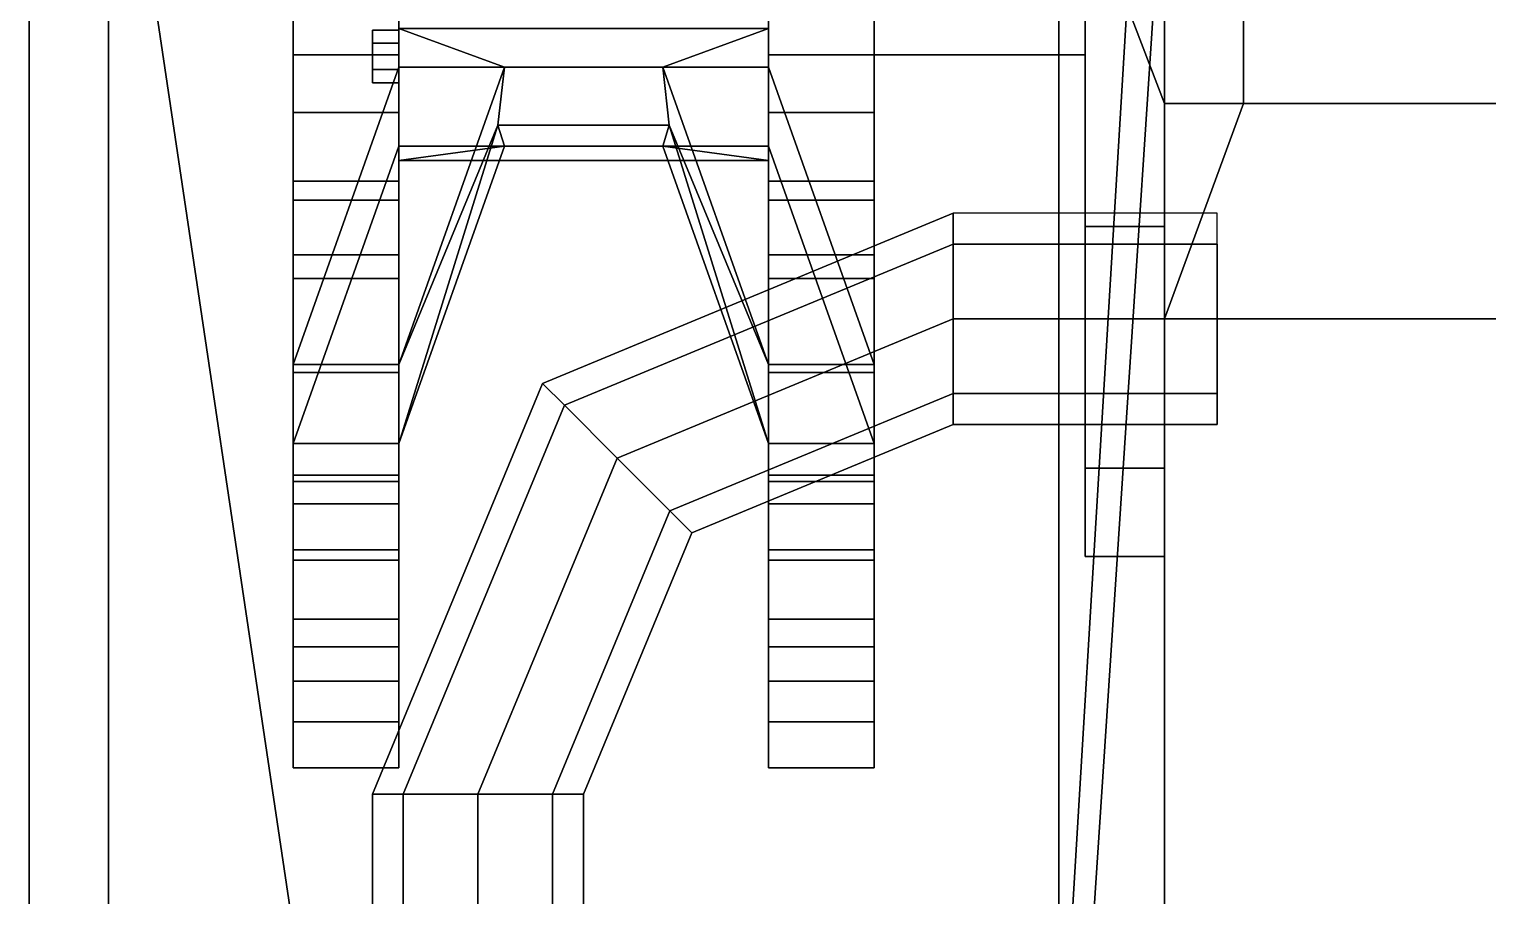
# Model space of a CAD drawing. Header units: millimetres. Extents: x -1.3 to 1.3, y -3.1 to 16.4.
# Drawn here: x -1.25 to -0.698, y 2.372 to 2.7 of the extents above; entities that cross this region are included whole.
import ezdxf

# ---------------------------------------------------------------- set-up
doc = ezdxf.new("R2010")
doc.units = ezdxf.units.MM
for name, color, linetype in [('fenders', 6, 'Continuous'), ('tracks', 3, 'Continuous'), ('wheels', 2, 'Continuous')]:
    doc.layers.add(name, color=color, linetype=linetype)

msp = doc.modelspace()

# ---------------------------------------------------------------- linework, layer by layer
for points in [[(-0.82, 2.59, 0.45), (-0.82, -2.5, 0.45), (-0.82, 2.94494, 1.07), (-0.82, 3.07, 0.75)], [(-0.85, 2.625, 0.94651), (-0.85, 2.96651, 0.855), (-0.85, 3, 0.73), (-0.85, 2.53349, 0.855)], [(-0.85, 2.53349, 0.855), (-0.85, 3, 0.73), (-0.85, 2.96651, 0.605), (-0.85, 2.5, 0.73)], [(-0.79, 2.99236, 0.70147), (-0.79, 2.67161, 0.50101), (-0.79, 2.875, 0.51349), (-0.79, 2.96651, 0.605)], [(0.79, 2.99236, 0.70147), (0.79, 2.67161, 0.50101), (-0.79, 2.67161, 0.50101), (-0.79, 2.99236, 0.70147)], [(-0.85, 2.5, 0.73), (-0.85, 2.96651, 0.605), (-0.85, 2.875, 0.51349), (-0.85, 2.53349, 0.605)], [(-0.85, 2.75, 0.98), (-0.85, 2.875, 0.94651), (-0.85, 2.96651, 0.855), (-0.85, 2.625, 0.94651)], [(-0.94, 0.95, 1.63), (-0.82, 2.77104, 1.51499), (-0.82, 2.94494, 1.07), (-0.94, 0.95, 1.07)], [(-0.82, -2.5, 0.45), (-0.82, -2.5, 0.45), (-0.82, 0.22, 1.07), (-0.82, 2.94494, 1.07)], [(-0.85, 2.53349, 0.605), (-0.85, 2.875, 0.51349), (-0.85, 2.75, 0.48), (-0.85, 2.625, 0.51349)], [(-0.79, 2.875, 0.51349), (-0.79, 2.875, 0.51349), (-0.79, 2.67161, 0.50101), (-0.79, 2.75, 0.48)], [(-0.05, 0.93176, 1.73113), (-0.05, 2.73, 1.62), (-0.82, 2.77104, 1.51499), (-0.94, 0.95, 1.63)], [(-0.82, 2.625, 0.94651), (-0.82, 2.75, 0.98), (-0.85, 2.75, 0.98), (-0.85, 2.625, 0.94651)], [(-0.82, 2.67161, 0.50101), (-0.82, 2.625, 0.51349), (-0.85, 2.625, 0.51349), (-0.85, 2.75, 0.48)], [(-0.79, 2.75, 0.48), (-0.79, 2.67161, 0.50101), (-0.82, 2.67161, 0.50101), (-0.85, 2.75, 0.48)], [(-0.79, 2.67161, 0.50101), (-0.82, 2.59, 0.45), (-0.82, 2.59, 0.45), (-0.82, 2.67161, 0.50101)], [(0.79, 2.67161, 0.50101), (0.82, 2.59, 0.45), (-0.82, 2.59, 0.45), (-0.79, 2.67161, 0.50101)], [(-1.05556, 2.56556, 1.31), (-1.04728, 2.55728, 1.33828), (-0.9, 2.61828, 1.33828), (-0.9, 2.63, 1.31)], [(-1.04728, 2.55728, 1.28172), (-1.05556, 2.56556, 1.31), (-0.9, 2.63, 1.31), (-0.9, 2.61828, 1.28172)], [(-0.82, 2.53349, 0.855), (-0.82, 2.625, 0.94651), (-0.85, 2.625, 0.94651), (-0.85, 2.53349, 0.855)], [(-0.82, 2.625, 0.51349), (-0.82, 2.53349, 0.605), (-0.85, 2.53349, 0.605), (-0.85, 2.625, 0.51349)], [(-1.04728, 2.55728, 1.33828), (-1.02728, 2.53728, 1.35), (-0.9, 2.59, 1.35), (-0.9, 2.61828, 1.33828)], [(-1.02728, 2.53728, 1.27), (-1.04728, 2.55728, 1.28172), (-0.9, 2.61828, 1.28172), (-0.9, 2.59, 1.27)], [(-1.02728, 2.53728, 1.35), (-1.00728, 2.51728, 1.33828), (-0.9, 2.56172, 1.33828), (-0.9, 2.59, 1.35)], [(-1.00728, 2.51728, 1.28172), (-1.02728, 2.53728, 1.27), (-0.9, 2.59, 1.27), (-0.9, 2.56172, 1.28172)], [(0.82, 2.59, 0.45), (0.82, -2.5, 0.45), (-0.82, -2.5, 0.45), (-0.82, 2.59, 0.45)], [(-1.12, 2.41, 1.31), (-1.10828, 2.41, 1.33828), (-1.04728, 2.55728, 1.33828), (-1.05556, 2.56556, 1.31)], [(-1.10828, 2.41, 1.28172), (-1.12, 2.41, 1.31), (-1.05556, 2.56556, 1.31), (-1.04728, 2.55728, 1.28172)], [(-1.00728, 2.51728, 1.33828), (-0.99899, 2.50899, 1.31), (-0.9, 2.55, 1.31), (-0.9, 2.56172, 1.33828)], [(-0.99899, 2.50899, 1.31), (-1.00728, 2.51728, 1.28172), (-0.9, 2.56172, 1.28172), (-0.9, 2.55, 1.31)], [(-1.10828, 2.41, 1.33828), (-1.08, 2.41, 1.35), (-1.02728, 2.53728, 1.35), (-1.04728, 2.55728, 1.33828)], [(-1.08, 2.41, 1.27), (-1.10828, 2.41, 1.28172), (-1.04728, 2.55728, 1.28172), (-1.02728, 2.53728, 1.27)], [(-1.08, 2.41, 1.35), (-1.05172, 2.41, 1.33828), (-1.00728, 2.51728, 1.33828), (-1.02728, 2.53728, 1.35)], [(-1.05172, 2.41, 1.28172), (-1.08, 2.41, 1.27), (-1.02728, 2.53728, 1.27), (-1.00728, 2.51728, 1.28172)], [(-0.82, 2.5, 0.73), (-0.82, 2.53349, 0.855), (-0.85, 2.53349, 0.855), (-0.85, 2.5, 0.73)], [(-0.82, 2.53349, 0.605), (-0.82, 2.5, 0.73), (-0.85, 2.5, 0.73), (-0.85, 2.53349, 0.605)], [(-1.05172, 2.41, 1.33828), (-1.04, 2.41, 1.31), (-0.99899, 2.50899, 1.31), (-1.00728, 2.51728, 1.33828)], [(-1.04, 2.41, 1.31), (-1.05172, 2.41, 1.28172), (-1.00728, 2.51728, 1.28172), (-0.99899, 2.50899, 1.31)], [(-1.10828, 2.41, 1.33828), (-1.12, 2.41, 1.31), (-1.12, 2.31, 1.31), (-1.10828, 2.31, 1.33828)], [(-1.12, 2.41, 1.31), (-1.10828, 2.41, 1.28172), (-1.10828, 2.31, 1.28172), (-1.12, 2.31, 1.31)], [(-1.08, 2.41, 1.35), (-1.10828, 2.41, 1.33828), (-1.10828, 2.31, 1.33828), (-1.08, 2.31, 1.35)], [(-1.10828, 2.41, 1.28172), (-1.08, 2.41, 1.27), (-1.08, 2.31, 1.27), (-1.10828, 2.31, 1.28172)], [(-1.05172, 2.41, 1.33828), (-1.08, 2.41, 1.35), (-1.08, 2.31, 1.35), (-1.05172, 2.31, 1.33828)], [(-1.08, 2.41, 1.27), (-1.05172, 2.41, 1.28172), (-1.05172, 2.31, 1.28172), (-1.08, 2.31, 1.27)], [(-1.04, 2.41, 1.31), (-1.05172, 2.41, 1.33828), (-1.05172, 2.31, 1.33828), (-1.04, 2.31, 1.31)], [(-1.05172, 2.41, 1.28172), (-1.04, 2.41, 1.31), (-1.04, 2.31, 1.31), (-1.05172, 2.31, 1.28172)]]:
    msp.add_3dface(points)
at = {"layer": 'fenders'}
for points in [[(-0.94, 0.22, 1.07), (-0.94, 0.95, 1.07), (-1.25, 3.03, 1.07), (-1.25, 0.22, 1.07)], [(-0.94, 0.95, 1.07), (-0.82, 2.94494, 1.07), (-1.25, 3.03, 1.07)], [(-1.25, 0.22, 1.07), (-1.25, 3.03, 1.07), (-1.25, 3.03, 1.05), (-1.25, 0.22, 1.05)]]:
    msp.add_3dface(points, dxfattribs=at)
at = {"layer": 'tracks'}
for points in [[(-1.22, 2.95, 0.44), (-1.22, 2.1), (-1.22, 2.07, 0.05), (-1.22, 2.89, 0.48)], [(-0.86, 2.95, 0.44), (-0.86, 2.1), (-1.22, 2.1), (-1.22, 2.95, 0.44)], [(-0.86, 2.07, 0.05), (-0.86, 2.1), (-0.86, 2.95, 0.44), (-0.86, 2.89, 0.48)], [(-1.22, 2.89, 0.48), (-1.22, 2.07, 0.05), (-0.86, 2.07, 0.05), (-0.86, 2.89, 0.48)], [(-0.86, 1.66, 1.05), (-0.86, 2.83, 1.05), (-1.22, 2.83, 1.05), (-1.22, 1.66, 1.05)], [(-1.22, 1.66, 1.05), (-1.22, 2.83, 1.05), (-1.22, 2.83, 0.99), (-1.22, 1.66, 0.97)], [(-1.22, 1.66, 0.97), (-1.22, 2.83, 0.99), (-0.86, 2.83, 0.99), (-0.86, 1.66, 0.97)], [(-0.86, 2.83, 0.99), (-0.86, 2.83, 1.05), (-0.86, 1.66, 1.05), (-0.86, 1.66, 0.97)]]:
    msp.add_3dface(points, dxfattribs=at)
at = {"layer": 'wheels'}
for points in [[(-1.15, 2.69, 0.73), (-1.15, 2.81, 0.73), (-1.15, 2.78, 0.67804), (-1.15, 2.72, 0.67804)], [(-1.15, 2.72, 0.78196), (-1.15, 2.78, 0.78196), (-1.15, 2.81, 0.73), (-1.15, 2.69, 0.73)], [(-1.15, 2.72084, 0.4458), (-1.15, 2.66818, 0.45627), (-1.15, 2.72, 0.50804)], [(-1.11, 2.72084, 0.4458), (-1.11, 2.66818, 0.45627), (-1.15, 2.66818, 0.45627), (-1.15, 2.72084, 0.4458)], [(-1.15, 2.66818, 1.00373), (-1.15, 2.72084, 1.0142), (-1.15, 2.72, 0.95196), (-1.15, 2.635, 0.92919)], [(-1.11, 2.66818, 1.00373), (-1.11, 2.72084, 1.0142), (-1.15, 2.72084, 1.0142), (-1.15, 2.66818, 1.00373)], [(-1.15, 2.66818, 0.45627), (-1.15, 2.6143, 0.47859), (-1.15, 2.635, 0.53081), (-1.15, 2.72, 0.50804)], [(-1.11, 2.635, 0.53081), (-1.11, 2.72, 0.50804), (-1.15, 2.72, 0.50804), (-1.15, 2.635, 0.53081)], [(-1.11, 2.72, 0.67804), (-1.11, 2.69, 0.73), (-1.15, 2.69, 0.73), (-1.15, 2.72, 0.67804)], [(-1.11, 2.69, 0.73), (-1.11, 2.72, 0.78196), (-1.15, 2.72, 0.78196), (-1.15, 2.69, 0.73)], [(-1.11, 2.72, 0.95196), (-1.11, 2.635, 0.92919), (-1.15, 2.635, 0.92919), (-1.15, 2.72, 0.95196)], [(-1.11, 2.66818, 0.45627), (-1.11, 2.72084, 0.4458), (-1.11, 2.72, 0.50804), (-1.11, 2.635, 0.53081)], [(-1.11, 2.72084, 1.0142), (-1.11, 2.66818, 1.00373), (-1.11, 2.72, 0.95196)], [(-1.11, 2.72, 0.78196), (-1.11, 2.69, 0.73), (-1.11, 2.69438, 0.75634), (-1.11, 2.69938, 0.765)], [(-1.11, 2.7, 0.8166), (-1.11, 2.72, 0.78196), (-1.11, 2.69938, 0.765), (-1.11, 2.69438, 0.77366)], [(-1.11, 2.69, 0.73), (-1.11, 2.72, 0.67804), (-1.11, 2.69938, 0.695), (-1.11, 2.69438, 0.70366)], [(-1.11, 2.72, 0.67804), (-1.11, 2.7, 0.6434), (-1.11, 2.69438, 0.68634), (-1.11, 2.69938, 0.695)], [(-1.11, 2.66818, 1.00373), (-1.11, 2.6143, 0.98141), (-1.11, 2.635, 0.92919), (-1.11, 2.72, 0.95196)], [(-0.97, 2.72084, 0.4458), (-0.97, 2.66818, 0.45627), (-0.97, 2.72, 0.50804)], [(-0.97, 2.66818, 0.45627), (-0.97, 2.72084, 0.4458), (-0.93, 2.72084, 0.4458), (-0.93, 2.66818, 0.45627)], [(-0.97, 2.72084, 1.0142), (-0.97, 2.66818, 1.00373), (-0.93, 2.66818, 1.00373), (-0.93, 2.72084, 1.0142)], [(-0.97, 2.66818, 1.00373), (-0.97, 2.72084, 1.0142), (-0.97, 2.72, 0.95196), (-0.97, 2.635, 0.92919)], [(-0.97, 2.66818, 0.45627), (-0.97, 2.6143, 0.47859), (-0.97, 2.635, 0.53081), (-0.97, 2.72, 0.50804)], [(-0.97, 2.7, 0.8166), (-0.97, 2.68536, 0.80196), (-0.97, 2.72, 0.78196)], [(-0.97, 2.68536, 0.80196), (-0.97, 2.65536, 0.75), (-0.97, 2.69, 0.73), (-0.97, 2.72, 0.78196)], [(-0.97, 2.65536, 0.71), (-0.97, 2.68536, 0.65804), (-0.97, 2.72, 0.67804), (-0.97, 2.69, 0.73)], [(-0.97, 2.68536, 0.65804), (-0.97, 2.7, 0.6434), (-0.97, 2.72, 0.67804)], [(-0.97, 2.72, 0.50804), (-0.97, 2.635, 0.53081), (-0.93, 2.635, 0.53081), (-0.93, 2.72, 0.50804)], [(-0.97, 2.72, 0.78196), (-0.97, 2.69, 0.73), (-0.85, 2.69, 0.73), (-0.85, 2.72, 0.78196)], [(-0.97, 2.69, 0.73), (-0.97, 2.72, 0.67804), (-0.85, 2.72, 0.67804), (-0.85, 2.69, 0.73)], [(-0.97, 2.635, 0.92919), (-0.97, 2.72, 0.95196), (-0.93, 2.72, 0.95196), (-0.93, 2.635, 0.92919)], [(-0.93, 2.66818, 0.45627), (-0.93, 2.72084, 0.4458), (-0.93, 2.72, 0.50804), (-0.93, 2.635, 0.53081)], [(-0.93, 2.72084, 1.0142), (-0.93, 2.66818, 1.00373), (-0.93, 2.72, 0.95196)], [(-0.93, 2.66818, 1.00373), (-0.93, 2.6143, 0.98141), (-0.93, 2.635, 0.92919), (-0.93, 2.72, 0.95196)], [(-1.12, 2.68438, 0.75634), (-1.12, 2.69438, 0.77366), (-1.12, 2.69938, 0.765), (-1.12, 2.69438, 0.75634)], [(-1.11, 2.69938, 0.765), (-1.11, 2.69438, 0.75634), (-1.12, 2.69438, 0.75634), (-1.12, 2.69938, 0.765)], [(-1.11, 2.69438, 0.77366), (-1.11, 2.69938, 0.765), (-1.12, 2.69938, 0.765), (-1.12, 2.69438, 0.77366)], [(-1.12, 2.69438, 0.68634), (-1.12, 2.68438, 0.70366), (-1.12, 2.69438, 0.70366), (-1.12, 2.69938, 0.695)], [(-1.11, 2.69938, 0.695), (-1.11, 2.69438, 0.68634), (-1.12, 2.69438, 0.68634), (-1.12, 2.69938, 0.695)], [(-1.11, 2.69438, 0.70366), (-1.11, 2.69938, 0.695), (-1.12, 2.69938, 0.695), (-1.12, 2.69438, 0.70366)], [(-1.11, 2.68536, 0.80196), (-1.07, 2.68536, 0.80196), (-1.11, 2.7, 0.8166)], [(-1.07, 2.68536, 0.80196), (-1.01, 2.68536, 0.80196), (-0.97, 2.7, 0.8166), (-1.11, 2.7, 0.8166)], [(-1.11, 2.7, 0.6434), (-1.11, 2.7, 0.6434), (-1.07, 2.68536, 0.65804), (-1.11, 2.68536, 0.65804)], [(-1.11, 2.7, 0.6434), (-0.97, 2.7, 0.6434), (-1.01, 2.68536, 0.65804), (-1.07, 2.68536, 0.65804)], [(-1.11, 2.68536, 0.80196), (-1.11, 2.7, 0.8166), (-1.11, 2.69438, 0.77366), (-1.11, 2.68438, 0.77366)], [(-1.11, 2.7, 0.6434), (-1.11, 2.68536, 0.65804), (-1.11, 2.68438, 0.68634), (-1.11, 2.69438, 0.68634)], [(-0.97, 2.7, 0.8166), (-0.97, 2.7, 0.8166), (-1.01, 2.68536, 0.80196), (-0.97, 2.68536, 0.80196)], [(-0.97, 2.68536, 0.65804), (-1.01, 2.68536, 0.65804), (-0.97, 2.7, 0.6434)], [(-1.12, 2.67938, 0.765), (-1.12, 2.68438, 0.77366), (-1.12, 2.69438, 0.77366), (-1.12, 2.68438, 0.75634)], [(-1.11, 2.69438, 0.75634), (-1.11, 2.68438, 0.75634), (-1.12, 2.68438, 0.75634), (-1.12, 2.69438, 0.75634)], [(-1.11, 2.68438, 0.77366), (-1.11, 2.69438, 0.77366), (-1.12, 2.69438, 0.77366), (-1.12, 2.68438, 0.77366)], [(-1.12, 2.68438, 0.68634), (-1.12, 2.67938, 0.695), (-1.12, 2.68438, 0.70366), (-1.12, 2.69438, 0.68634)], [(-1.11, 2.68438, 0.70366), (-1.11, 2.69438, 0.70366), (-1.12, 2.69438, 0.70366), (-1.12, 2.68438, 0.70366)], [(-1.11, 2.69438, 0.68634), (-1.11, 2.68438, 0.68634), (-1.12, 2.68438, 0.68634), (-1.12, 2.69438, 0.68634)], [(-1.11, 2.69, 0.73), (-1.11, 2.65, 0.73), (-1.11, 2.68438, 0.75634), (-1.11, 2.69438, 0.75634)], [(-1.11, 2.65, 0.73), (-1.11, 2.69, 0.73), (-1.11, 2.69438, 0.70366), (-1.11, 2.68438, 0.70366)], [(-1.07, 2.68536, 0.80196), (-1.11, 2.68536, 0.80196), (-1.15, 2.57278, 0.86696), (-1.11, 2.57278, 0.86696)], [(-1.11, 2.68536, 0.80196), (-1.11, 2.65536, 0.75), (-1.15, 2.54278, 0.815), (-1.15, 2.57278, 0.86696)], [(-1.11, 2.68536, 0.65804), (-1.07, 2.68536, 0.65804), (-1.11, 2.57278, 0.59304), (-1.15, 2.57278, 0.59304)], [(-1.11, 2.65536, 0.71), (-1.11, 2.68536, 0.65804), (-1.15, 2.57278, 0.59304), (-1.15, 2.54278, 0.645)], [(-1.07247, 2.6634, 0.78), (-1.07, 2.68536, 0.80196), (-1.11, 2.57278, 0.86696), (-1.11, 2.54278, 0.815)], [(-1.07, 2.68536, 0.65804), (-1.07247, 2.6634, 0.68), (-1.11, 2.57278, 0.59304)], [(-1.11, 2.65536, 0.75), (-1.11, 2.68536, 0.80196), (-1.11, 2.68438, 0.77366), (-1.11, 2.67938, 0.765)], [(-1.11, 2.68536, 0.65804), (-1.11, 2.65536, 0.71), (-1.11, 2.67938, 0.695), (-1.11, 2.68438, 0.68634)], [(-1.07247, 2.6634, 0.78), (-1.00753, 2.6634, 0.78), (-1.01, 2.68536, 0.80196), (-1.07, 2.68536, 0.80196)], [(-1.07, 2.68536, 0.65804), (-1.01, 2.68536, 0.65804), (-1.00753, 2.6634, 0.68), (-1.07247, 2.6634, 0.68)], [(-0.97, 2.68536, 0.80196), (-1.01, 2.68536, 0.80196), (-0.97, 2.57278, 0.86696), (-0.93, 2.57278, 0.86696)], [(-1.01, 2.68536, 0.80196), (-1.00753, 2.6634, 0.78), (-0.97, 2.57278, 0.86696)], [(-1.01, 2.68536, 0.65804), (-0.97, 2.68536, 0.65804), (-0.93, 2.57278, 0.59304), (-0.97, 2.57278, 0.59304)], [(-1.00753, 2.6634, 0.68), (-1.01, 2.68536, 0.65804), (-0.97, 2.57278, 0.59304), (-0.97, 2.54278, 0.645)], [(-0.97, 2.65536, 0.75), (-0.97, 2.65, 0.73), (-0.97, 2.69, 0.73)], [(-0.97, 2.65, 0.73), (-0.97, 2.65536, 0.71), (-0.97, 2.69, 0.73)], [(-0.97, 2.65536, 0.75), (-0.97, 2.68536, 0.80196), (-0.93, 2.57278, 0.86696), (-0.93, 2.54278, 0.815)], [(-0.97, 2.68536, 0.65804), (-0.97, 2.65536, 0.71), (-0.93, 2.54278, 0.645), (-0.93, 2.57278, 0.59304)], [(-1.11, 2.67938, 0.765), (-1.11, 2.68438, 0.77366), (-1.12, 2.68438, 0.77366), (-1.12, 2.67938, 0.765)], [(-1.11, 2.68438, 0.75634), (-1.11, 2.67938, 0.765), (-1.12, 2.67938, 0.765), (-1.12, 2.68438, 0.75634)], [(-1.11, 2.67938, 0.695), (-1.11, 2.68438, 0.70366), (-1.12, 2.68438, 0.70366), (-1.12, 2.67938, 0.695)], [(-1.11, 2.68438, 0.68634), (-1.11, 2.67938, 0.695), (-1.12, 2.67938, 0.695), (-1.12, 2.68438, 0.68634)], [(-1.11, 2.65, 0.73), (-1.11, 2.65536, 0.75), (-1.11, 2.67938, 0.765), (-1.11, 2.68438, 0.75634)], [(-1.11, 2.65536, 0.71), (-1.11, 2.65, 0.73), (-1.11, 2.68438, 0.70366), (-1.11, 2.67938, 0.695)], [(-1.11, 2.66818, 0.45627), (-1.11, 2.64219, 0.41747), (-1.15, 2.64219, 0.41747), (-1.15, 2.66818, 0.45627)], [(-1.15, 2.64219, 0.41747), (-1.15, 2.60524, 0.43277), (-1.15, 2.6143, 0.47859), (-1.15, 2.66818, 0.45627)], [(-1.11, 2.64219, 1.04253), (-1.11, 2.66818, 1.00373), (-1.15, 2.66818, 1.00373), (-1.15, 2.64219, 1.04253)], [(-1.15, 2.60524, 1.02723), (-1.15, 2.64219, 1.04253), (-1.15, 2.66818, 1.00373), (-1.15, 2.6143, 0.98141)], [(-1.11, 2.60524, 0.43277), (-1.11, 2.64219, 0.41747), (-1.11, 2.66818, 0.45627), (-1.11, 2.6143, 0.47859)], [(-1.11, 2.64219, 1.04253), (-1.11, 2.60524, 1.02723), (-1.11, 2.6143, 0.98141), (-1.11, 2.66818, 1.00373)], [(-1.07, 2.65536, 0.75), (-1.07247, 2.6634, 0.78), (-1.11, 2.54278, 0.815)], [(-1.07247, 2.6634, 0.68), (-1.07, 2.65536, 0.71), (-1.11, 2.54278, 0.645), (-1.11, 2.57278, 0.59304)], [(-1.07, 2.65536, 0.75), (-1.01, 2.65536, 0.75), (-1.00753, 2.6634, 0.78), (-1.07247, 2.6634, 0.78)], [(-1.07247, 2.6634, 0.68), (-1.00753, 2.6634, 0.68), (-1.01, 2.65536, 0.71), (-1.07, 2.65536, 0.71)], [(-1.00753, 2.6634, 0.78), (-1.01, 2.65536, 0.75), (-0.97, 2.54278, 0.815), (-0.97, 2.57278, 0.86696)], [(-1.01, 2.65536, 0.71), (-1.00753, 2.6634, 0.68), (-0.97, 2.54278, 0.645)], [(-0.97, 2.64219, 0.41747), (-0.97, 2.66818, 0.45627), (-0.93, 2.66818, 0.45627), (-0.93, 2.64219, 0.41747)], [(-0.97, 2.64219, 0.41747), (-0.97, 2.60524, 0.43277), (-0.97, 2.6143, 0.47859), (-0.97, 2.66818, 0.45627)], [(-0.97, 2.66818, 1.00373), (-0.97, 2.64219, 1.04253), (-0.93, 2.64219, 1.04253), (-0.93, 2.66818, 1.00373)], [(-0.97, 2.60524, 1.02723), (-0.97, 2.64219, 1.04253), (-0.97, 2.66818, 1.00373), (-0.97, 2.6143, 0.98141)], [(-0.93, 2.60524, 0.43277), (-0.93, 2.64219, 0.41747), (-0.93, 2.66818, 0.45627), (-0.93, 2.6143, 0.47859)], [(-0.93, 2.64219, 1.04253), (-0.93, 2.60524, 1.02723), (-0.93, 2.6143, 0.98141), (-0.93, 2.66818, 1.00373)], [(-1.11, 2.65536, 0.75), (-1.07, 2.65536, 0.75), (-1.11, 2.54278, 0.815), (-1.15, 2.54278, 0.815)], [(-1.07, 2.65536, 0.71), (-1.11, 2.65536, 0.71), (-1.15, 2.54278, 0.645), (-1.11, 2.54278, 0.645)], [(-1.11, 2.65, 0.73), (-1.11, 2.65, 0.73), (-1.07, 2.65536, 0.75), (-1.11, 2.65536, 0.75)], [(-1.11, 2.65536, 0.71), (-1.07, 2.65536, 0.71), (-1.11, 2.65, 0.73)], [(-1.07, 2.65536, 0.71), (-1.01, 2.65536, 0.71), (-0.97, 2.65, 0.73), (-1.11, 2.65, 0.73)], [(-1.11, 2.65, 0.73), (-0.97, 2.65, 0.73), (-1.01, 2.65536, 0.75), (-1.07, 2.65536, 0.75)], [(-0.97, 2.65, 0.73), (-0.97, 2.65, 0.73), (-1.01, 2.65536, 0.71), (-0.97, 2.65536, 0.71)], [(-0.97, 2.65536, 0.75), (-1.01, 2.65536, 0.75), (-0.97, 2.65, 0.73)], [(-1.01, 2.65536, 0.75), (-0.97, 2.65536, 0.75), (-0.93, 2.54278, 0.815), (-0.97, 2.54278, 0.815)], [(-0.97, 2.65536, 0.71), (-1.01, 2.65536, 0.71), (-0.97, 2.54278, 0.645), (-0.93, 2.54278, 0.645)], [(-1.11, 2.64219, 0.41747), (-1.11, 2.60524, 0.43277), (-1.15, 2.60524, 0.43277), (-1.15, 2.64219, 0.41747)], [(-1.11, 2.60524, 1.02723), (-1.11, 2.64219, 1.04253), (-1.15, 2.64219, 1.04253), (-1.15, 2.60524, 1.02723)], [(-0.97, 2.60524, 0.43277), (-0.97, 2.64219, 0.41747), (-0.93, 2.64219, 0.41747), (-0.93, 2.60524, 0.43277)], [(-0.97, 2.64219, 1.04253), (-0.97, 2.60524, 1.02723), (-0.93, 2.60524, 1.02723), (-0.93, 2.64219, 1.04253)], [(-1.11, 2.635, 0.92919), (-1.11, 2.57278, 0.86696), (-1.15, 2.57278, 0.86696), (-1.15, 2.635, 0.92919)], [(-1.15, 2.56966, 0.95158), (-1.15, 2.6143, 0.98141), (-1.15, 2.635, 0.92919), (-1.15, 2.57278, 0.86696)], [(-1.15, 2.6143, 0.47859), (-1.15, 2.56966, 0.50842), (-1.15, 2.57278, 0.59304), (-1.15, 2.635, 0.53081)], [(-1.11, 2.57278, 0.59304), (-1.11, 2.635, 0.53081), (-1.15, 2.635, 0.53081), (-1.15, 2.57278, 0.59304)], [(-1.11, 2.6143, 0.98141), (-1.11, 2.56966, 0.95158), (-1.11, 2.57278, 0.86696), (-1.11, 2.635, 0.92919)], [(-1.11, 2.56966, 0.50842), (-1.11, 2.6143, 0.47859), (-1.11, 2.635, 0.53081), (-1.11, 2.57278, 0.59304)], [(-0.97, 2.57278, 0.86696), (-0.97, 2.635, 0.92919), (-0.93, 2.635, 0.92919), (-0.93, 2.57278, 0.86696)], [(-0.97, 2.56966, 0.95158), (-0.97, 2.6143, 0.98141), (-0.97, 2.635, 0.92919), (-0.97, 2.57278, 0.86696)], [(-0.97, 2.6143, 0.47859), (-0.97, 2.56966, 0.50842), (-0.97, 2.57278, 0.59304), (-0.97, 2.635, 0.53081)], [(-0.97, 2.635, 0.53081), (-0.97, 2.57278, 0.59304), (-0.93, 2.57278, 0.59304), (-0.93, 2.635, 0.53081)], [(-0.93, 2.6143, 0.98141), (-0.93, 2.56966, 0.95158), (-0.93, 2.57278, 0.86696), (-0.93, 2.635, 0.92919)], [(-0.93, 2.56966, 0.50842), (-0.93, 2.6143, 0.47859), (-0.93, 2.635, 0.53081), (-0.93, 2.57278, 0.59304)], [(-1.11, 2.6143, 0.47859), (-1.11, 2.56966, 0.50842), (-1.15, 2.56966, 0.50842), (-1.15, 2.6143, 0.47859)], [(-1.11, 2.60524, 0.43277), (-1.11, 2.6143, 0.47859), (-1.15, 2.6143, 0.47859), (-1.15, 2.60524, 0.43277)], [(-1.11, 2.56966, 0.95158), (-1.11, 2.6143, 0.98141), (-1.15, 2.6143, 0.98141), (-1.15, 2.56966, 0.95158)], [(-1.11, 2.6143, 0.98141), (-1.11, 2.60524, 1.02723), (-1.15, 2.60524, 1.02723), (-1.15, 2.6143, 0.98141)], [(-0.97, 2.56966, 0.50842), (-0.97, 2.6143, 0.47859), (-0.93, 2.6143, 0.47859), (-0.93, 2.56966, 0.50842)], [(-0.97, 2.6143, 0.47859), (-0.97, 2.60524, 0.43277), (-0.93, 2.60524, 0.43277), (-0.93, 2.6143, 0.47859)], [(-0.97, 2.60524, 1.02723), (-0.97, 2.6143, 0.98141), (-0.93, 2.6143, 0.98141), (-0.93, 2.60524, 1.02723)], [(-0.97, 2.6143, 0.98141), (-0.97, 2.56966, 0.95158), (-0.93, 2.56966, 0.95158), (-0.93, 2.6143, 0.98141)], [(-1.15, 2.57278, 0.86696), (-1.15, 2.56966, 0.95158), (-1.15, 2.52842, 0.91034), (-1.15, 2.57278, 0.86696)], [(-1.15, 2.56966, 0.50842), (-1.15, 2.52842, 0.54966), (-1.15, 2.57278, 0.59304)], [(-1.15, 2.52842, 0.54966), (-1.15, 2.49859, 0.5943), (-1.15, 2.54278, 0.645), (-1.15, 2.57278, 0.59304)], [(-1.15, 2.49859, 0.8657), (-1.15, 2.52842, 0.91034), (-1.15, 2.57278, 0.86696), (-1.15, 2.54278, 0.815)], [(-1.15, 2.50251, 0.9492), (-1.15, 2.5308, 0.97749), (-1.15, 2.56966, 0.95158), (-1.15, 2.52842, 0.91034)], [(-1.11, 2.56966, 0.50842), (-1.11, 2.5308, 0.48251), (-1.15, 2.5308, 0.48251), (-1.15, 2.56966, 0.50842)], [(-1.15, 2.5308, 0.48251), (-1.15, 2.50251, 0.5108), (-1.15, 2.52842, 0.54966), (-1.15, 2.56966, 0.50842)], [(-1.11, 2.5308, 0.97749), (-1.11, 2.56966, 0.95158), (-1.15, 2.56966, 0.95158), (-1.15, 2.5308, 0.97749)], [(-1.11, 2.56966, 0.95158), (-1.11, 2.52842, 0.91034), (-1.11, 2.57278, 0.86696)], [(-1.11, 2.52842, 0.91034), (-1.11, 2.49859, 0.8657), (-1.11, 2.54278, 0.815), (-1.11, 2.57278, 0.86696)], [(-1.11, 2.49859, 0.5943), (-1.11, 2.52842, 0.54966), (-1.11, 2.57278, 0.59304), (-1.11, 2.54278, 0.645)], [(-1.11, 2.57278, 0.59304), (-1.11, 2.56966, 0.50842), (-1.11, 2.52842, 0.54966), (-1.11, 2.57278, 0.59304)], [(-1.11, 2.5308, 0.97749), (-1.11, 2.50251, 0.9492), (-1.11, 2.52842, 0.91034), (-1.11, 2.56966, 0.95158)], [(-1.11, 2.50251, 0.5108), (-1.11, 2.5308, 0.48251), (-1.11, 2.56966, 0.50842), (-1.11, 2.52842, 0.54966)], [(-0.97, 2.57278, 0.86696), (-0.97, 2.56966, 0.95158), (-0.97, 2.52842, 0.91034), (-0.97, 2.57278, 0.86696)], [(-0.97, 2.56966, 0.50842), (-0.97, 2.52842, 0.54966), (-0.97, 2.57278, 0.59304)], [(-0.97, 2.52842, 0.54966), (-0.97, 2.49859, 0.5943), (-0.97, 2.54278, 0.645), (-0.97, 2.57278, 0.59304)], [(-0.97, 2.49859, 0.8657), (-0.97, 2.52842, 0.91034), (-0.97, 2.57278, 0.86696), (-0.97, 2.54278, 0.815)], [(-0.97, 2.50251, 0.9492), (-0.97, 2.5308, 0.97749), (-0.97, 2.56966, 0.95158), (-0.97, 2.52842, 0.91034)], [(-0.97, 2.5308, 0.48251), (-0.97, 2.50251, 0.5108), (-0.97, 2.52842, 0.54966), (-0.97, 2.56966, 0.50842)], [(-0.97, 2.5308, 0.48251), (-0.97, 2.56966, 0.50842), (-0.93, 2.56966, 0.50842), (-0.93, 2.5308, 0.48251)], [(-0.97, 2.56966, 0.95158), (-0.97, 2.5308, 0.97749), (-0.93, 2.5308, 0.97749), (-0.93, 2.56966, 0.95158)], [(-0.93, 2.56966, 0.95158), (-0.93, 2.52842, 0.91034), (-0.93, 2.57278, 0.86696)], [(-0.93, 2.57278, 0.59304), (-0.93, 2.56966, 0.50842), (-0.93, 2.52842, 0.54966), (-0.93, 2.57278, 0.59304)], [(-0.93, 2.52842, 0.91034), (-0.93, 2.49859, 0.8657), (-0.93, 2.54278, 0.815), (-0.93, 2.57278, 0.86696)], [(-0.93, 2.49859, 0.5943), (-0.93, 2.52842, 0.54966), (-0.93, 2.57278, 0.59304), (-0.93, 2.54278, 0.645)], [(-0.93, 2.5308, 0.97749), (-0.93, 2.50251, 0.9492), (-0.93, 2.52842, 0.91034), (-0.93, 2.56966, 0.95158)], [(-0.93, 2.50251, 0.5108), (-0.93, 2.5308, 0.48251), (-0.93, 2.56966, 0.50842), (-0.93, 2.52842, 0.54966)], [(-1.11, 2.54278, 0.815), (-1.11, 2.52, 0.73), (-1.15, 2.52, 0.73), (-1.15, 2.54278, 0.815)], [(-1.11, 2.52, 0.73), (-1.11, 2.54278, 0.645), (-1.15, 2.54278, 0.645), (-1.15, 2.52, 0.73)], [(-1.15, 2.49859, 0.5943), (-1.15, 2.47627, 0.64818), (-1.15, 2.54278, 0.645)], [(-1.15, 2.47627, 0.64818), (-1.15, 2.4658, 0.70084), (-1.15, 2.52, 0.73), (-1.15, 2.54278, 0.645)], [(-1.15, 2.4658, 0.75916), (-1.15, 2.47627, 0.81182), (-1.15, 2.54278, 0.815), (-1.15, 2.52, 0.73)], [(-1.15, 2.47627, 0.81182), (-1.15, 2.49859, 0.8657), (-1.15, 2.54278, 0.815)], [(-1.11, 2.49859, 0.8657), (-1.11, 2.47627, 0.81182), (-1.11, 2.54278, 0.815)], [(-1.11, 2.47627, 0.81182), (-1.11, 2.4658, 0.75916), (-1.11, 2.52, 0.73), (-1.11, 2.54278, 0.815)], [(-1.11, 2.4658, 0.70084), (-1.11, 2.47627, 0.64818), (-1.11, 2.54278, 0.645), (-1.11, 2.52, 0.73)], [(-1.11, 2.47627, 0.64818), (-1.11, 2.49859, 0.5943), (-1.11, 2.54278, 0.645)], [(-0.97, 2.52, 0.73), (-0.97, 2.54278, 0.815), (-0.93, 2.54278, 0.815), (-0.93, 2.52, 0.73)], [(-0.97, 2.54278, 0.645), (-0.97, 2.52, 0.73), (-0.93, 2.52, 0.73), (-0.93, 2.54278, 0.645)], [(-0.97, 2.49859, 0.5943), (-0.97, 2.47627, 0.64818), (-0.97, 2.54278, 0.645)], [(-0.97, 2.47627, 0.64818), (-0.97, 2.4658, 0.70084), (-0.97, 2.52, 0.73), (-0.97, 2.54278, 0.645)], [(-0.97, 2.4658, 0.75916), (-0.97, 2.47627, 0.81182), (-0.97, 2.54278, 0.815), (-0.97, 2.52, 0.73)], [(-0.97, 2.47627, 0.81182), (-0.97, 2.49859, 0.8657), (-0.97, 2.54278, 0.815)], [(-0.93, 2.49859, 0.8657), (-0.93, 2.47627, 0.81182), (-0.93, 2.54278, 0.815)], [(-0.93, 2.47627, 0.81182), (-0.93, 2.4658, 0.75916), (-0.93, 2.52, 0.73), (-0.93, 2.54278, 0.815)], [(-0.93, 2.4658, 0.70084), (-0.93, 2.47627, 0.64818), (-0.93, 2.54278, 0.645), (-0.93, 2.52, 0.73)], [(-0.93, 2.47627, 0.64818), (-0.93, 2.49859, 0.5943), (-0.93, 2.54278, 0.645)], [(-1.11, 2.5308, 0.48251), (-1.11, 2.50251, 0.5108), (-1.15, 2.50251, 0.5108), (-1.15, 2.5308, 0.48251)], [(-1.11, 2.50251, 0.9492), (-1.11, 2.5308, 0.97749), (-1.15, 2.5308, 0.97749), (-1.15, 2.50251, 0.9492)], [(-0.97, 2.50251, 0.5108), (-0.97, 2.5308, 0.48251), (-0.93, 2.5308, 0.48251), (-0.93, 2.50251, 0.5108)], [(-0.97, 2.5308, 0.97749), (-0.97, 2.50251, 0.9492), (-0.93, 2.50251, 0.9492), (-0.93, 2.5308, 0.97749)], [(-1.11, 2.52842, 0.91034), (-1.11, 2.50251, 0.9492), (-1.15, 2.50251, 0.9492), (-1.15, 2.52842, 0.91034)], [(-1.11, 2.52842, 0.54966), (-1.11, 2.49859, 0.5943), (-1.15, 2.49859, 0.5943), (-1.15, 2.52842, 0.54966)], [(-1.11, 2.49859, 0.8657), (-1.11, 2.52842, 0.91034), (-1.15, 2.52842, 0.91034), (-1.15, 2.49859, 0.8657)], [(-1.11, 2.50251, 0.5108), (-1.11, 2.52842, 0.54966), (-1.15, 2.52842, 0.54966), (-1.15, 2.50251, 0.5108)], [(-0.97, 2.50251, 0.9492), (-0.97, 2.52842, 0.91034), (-0.93, 2.52842, 0.91034), (-0.93, 2.50251, 0.9492)], [(-0.97, 2.52842, 0.54966), (-0.97, 2.50251, 0.5108), (-0.93, 2.50251, 0.5108), (-0.93, 2.52842, 0.54966)], [(-0.97, 2.52842, 0.91034), (-0.97, 2.49859, 0.8657), (-0.93, 2.49859, 0.8657), (-0.93, 2.52842, 0.91034)], [(-0.97, 2.49859, 0.5943), (-0.97, 2.52842, 0.54966), (-0.93, 2.52842, 0.54966), (-0.93, 2.49859, 0.5943)], [(-1.11, 2.49859, 0.5943), (-1.11, 2.45277, 0.58524), (-1.15, 2.45277, 0.58524), (-1.15, 2.49859, 0.5943)], [(-1.15, 2.45277, 0.58524), (-1.15, 2.43747, 0.62219), (-1.15, 2.47627, 0.64818), (-1.15, 2.49859, 0.5943)], [(-1.11, 2.45277, 0.87476), (-1.11, 2.49859, 0.8657), (-1.15, 2.49859, 0.8657), (-1.15, 2.45277, 0.87476)], [(-1.15, 2.43747, 0.83781), (-1.15, 2.45277, 0.87476), (-1.15, 2.49859, 0.8657), (-1.15, 2.47627, 0.81182)], [(-1.11, 2.45277, 0.87476), (-1.11, 2.43747, 0.83781), (-1.11, 2.47627, 0.81182), (-1.11, 2.49859, 0.8657)], [(-1.11, 2.43747, 0.62219), (-1.11, 2.45277, 0.58524), (-1.11, 2.49859, 0.5943), (-1.11, 2.47627, 0.64818)], [(-0.97, 2.49859, 0.8657), (-0.97, 2.45277, 0.87476), (-0.93, 2.45277, 0.87476), (-0.93, 2.49859, 0.8657)], [(-0.97, 2.45277, 0.58524), (-0.97, 2.49859, 0.5943), (-0.93, 2.49859, 0.5943), (-0.93, 2.45277, 0.58524)], [(-0.97, 2.45277, 0.58524), (-0.97, 2.43747, 0.62219), (-0.97, 2.47627, 0.64818), (-0.97, 2.49859, 0.5943)], [(-0.97, 2.43747, 0.83781), (-0.97, 2.45277, 0.87476), (-0.97, 2.49859, 0.8657), (-0.97, 2.47627, 0.81182)], [(-0.93, 2.45277, 0.87476), (-0.93, 2.43747, 0.83781), (-0.93, 2.47627, 0.81182), (-0.93, 2.49859, 0.8657)], [(-0.93, 2.43747, 0.62219), (-0.93, 2.45277, 0.58524), (-0.93, 2.49859, 0.5943), (-0.93, 2.47627, 0.64818)], [(-1.11, 2.4658, 0.75916), (-1.11, 2.47627, 0.81182), (-1.15, 2.47627, 0.81182), (-1.15, 2.4658, 0.75916)], [(-1.11, 2.47627, 0.64818), (-1.11, 2.4658, 0.70084), (-1.15, 2.4658, 0.70084), (-1.15, 2.47627, 0.64818)], [(-1.11, 2.43747, 0.62219), (-1.11, 2.47627, 0.64818), (-1.15, 2.47627, 0.64818), (-1.15, 2.43747, 0.62219)], [(-1.11, 2.47627, 0.81182), (-1.11, 2.43747, 0.83781), (-1.15, 2.43747, 0.83781), (-1.15, 2.47627, 0.81182)], [(-0.97, 2.43747, 0.83781), (-0.97, 2.47627, 0.81182), (-0.93, 2.47627, 0.81182), (-0.93, 2.43747, 0.83781)], [(-0.97, 2.47627, 0.64818), (-0.97, 2.43747, 0.62219), (-0.93, 2.43747, 0.62219), (-0.93, 2.47627, 0.64818)], [(-0.97, 2.47627, 0.81182), (-0.97, 2.4658, 0.75916), (-0.93, 2.4658, 0.75916), (-0.93, 2.47627, 0.81182)], [(-0.97, 2.4658, 0.70084), (-0.97, 2.47627, 0.64818), (-0.93, 2.47627, 0.64818), (-0.93, 2.4658, 0.70084)], [(-1.15, 2.42, 0.71), (-1.15, 2.42, 0.75), (-1.15, 2.4658, 0.75916), (-1.15, 2.4658, 0.70084)], [(-1.11, 2.4658, 0.70084), (-1.11, 2.42, 0.71), (-1.15, 2.42, 0.71), (-1.15, 2.4658, 0.70084)], [(-1.11, 2.42, 0.75), (-1.11, 2.4658, 0.75916), (-1.15, 2.4658, 0.75916), (-1.15, 2.42, 0.75)], [(-1.11, 2.42, 0.75), (-1.11, 2.42, 0.71), (-1.11, 2.4658, 0.70084), (-1.11, 2.4658, 0.75916)], [(-0.97, 2.4658, 0.75916), (-0.97, 2.42, 0.75), (-0.93, 2.42, 0.75), (-0.93, 2.4658, 0.75916)], [(-0.97, 2.42, 0.71), (-0.97, 2.4658, 0.70084), (-0.93, 2.4658, 0.70084), (-0.93, 2.42, 0.71)], [(-0.97, 2.42, 0.71), (-0.97, 2.42, 0.75), (-0.97, 2.4658, 0.75916), (-0.97, 2.4658, 0.70084)], [(-0.93, 2.42, 0.75), (-0.93, 2.42, 0.71), (-0.93, 2.4658, 0.70084), (-0.93, 2.4658, 0.75916)], [(-1.11, 2.45277, 0.58524), (-1.11, 2.43747, 0.62219), (-1.15, 2.43747, 0.62219), (-1.15, 2.45277, 0.58524)], [(-1.11, 2.43747, 0.83781), (-1.11, 2.45277, 0.87476), (-1.15, 2.45277, 0.87476), (-1.15, 2.43747, 0.83781)], [(-0.97, 2.45277, 0.87476), (-0.97, 2.43747, 0.83781), (-0.93, 2.43747, 0.83781), (-0.93, 2.45277, 0.87476)], [(-0.97, 2.43747, 0.62219), (-0.97, 2.45277, 0.58524), (-0.93, 2.45277, 0.58524), (-0.93, 2.43747, 0.62219)], [(-1.11, 2.42, 0.71), (-1.11, 2.42, 0.75), (-1.15, 2.42, 0.75), (-1.15, 2.42, 0.71)], [(-0.97, 2.42, 0.75), (-0.97, 2.42, 0.71), (-0.93, 2.42, 0.71), (-0.93, 2.42, 0.75)]]:
    msp.add_3dface(points, dxfattribs=at)

# ---------------------------------------------------------------- meshes
mesh = msp.add_polymesh((2, 8), dxfattribs=dict(n_close=True))
for k, corner in enumerate([(-0.9, 2.63, 1.31), (-0.9, 2.61828, 1.33828), (-0.9, 2.59, 1.35), (-0.9, 2.56172, 1.33828), (-0.9, 2.55, 1.31), (-0.9, 2.56172, 1.28172), (-0.9, 2.59, 1.27), (-0.9, 2.61828, 1.28172), (-0.8, 2.63, 1.31), (-0.8, 2.61828, 1.33828), (-0.8, 2.59, 1.35), (-0.8, 2.56172, 1.33828), (-0.8, 2.55, 1.31), (-0.8, 2.56172, 1.28172), (-0.8, 2.59, 1.27), (-0.8, 2.61828, 1.28172)]):
    mesh.set_mesh_vertex(divmod(k, 8), corner)

doc.saveas('drawing.dxf')
